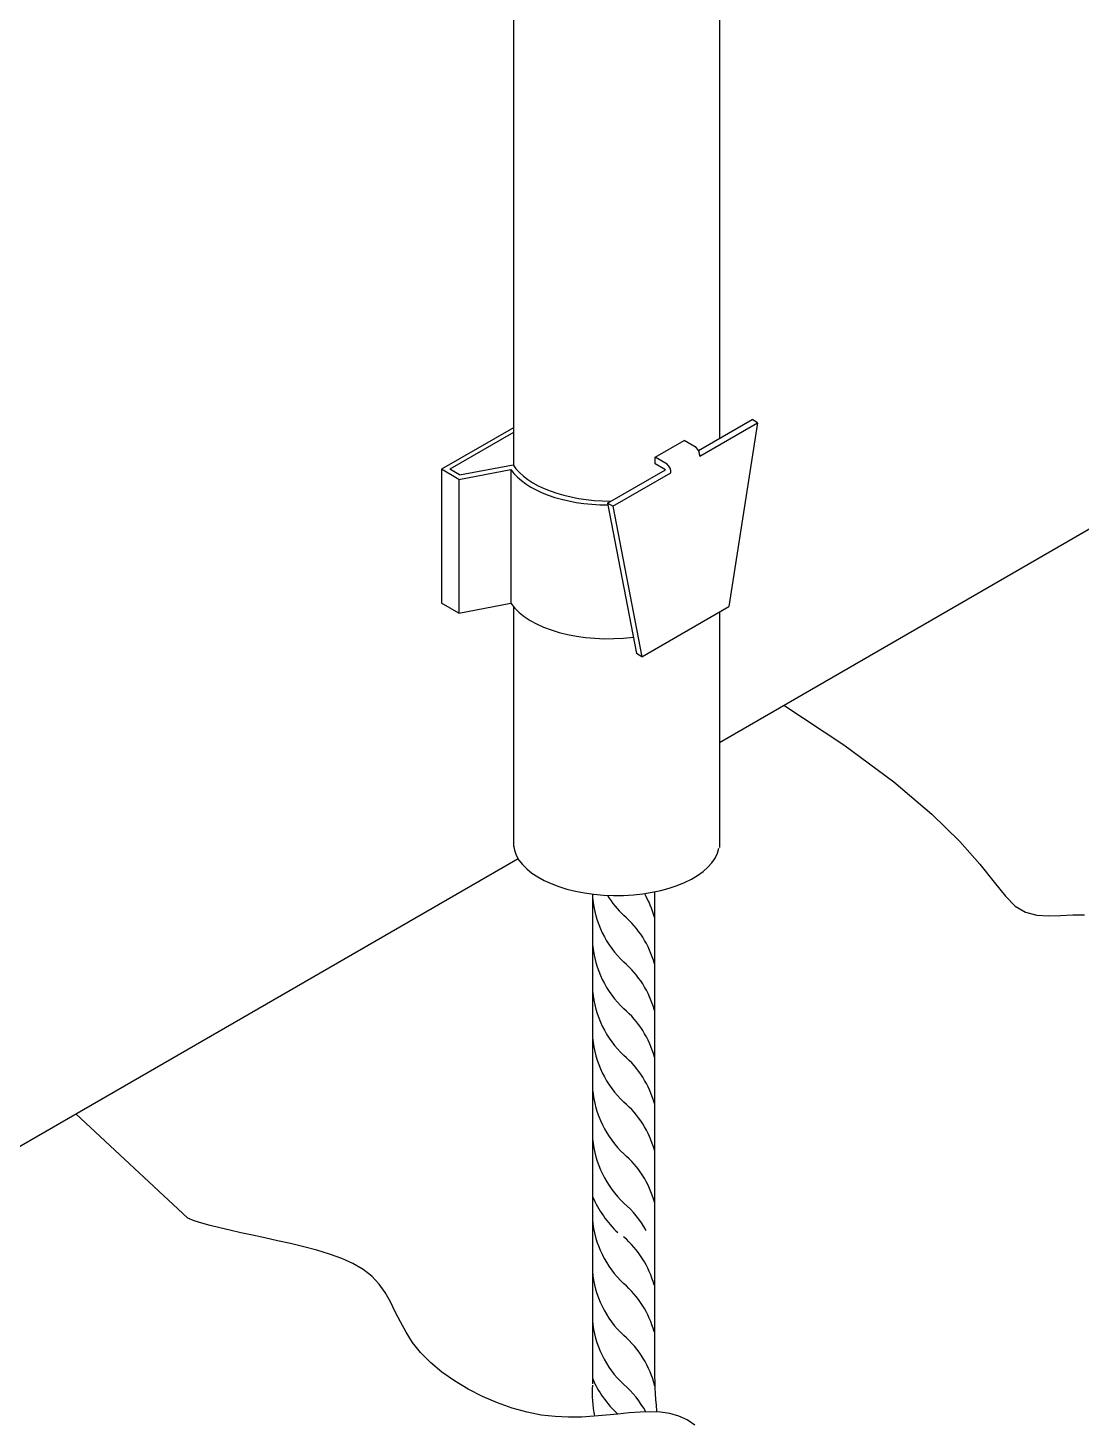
# Model space of a CAD drawing. Header units: millimetres. Extents: x -4973.8 to -4954.5, y -4694.7 to -4675.4.
# Drawn here: x -4968.253 to -4965.418, y -4686.159 to -4682.411 of the extents above; entities that cross this region are included whole.
import ezdxf

# ---------------------------------------------------------------- set-up
doc = ezdxf.new("R2010")
doc.units = ezdxf.units.MM
doc.header["$LTSCALE"] = 10
doc.layers.add('Termotécnica', color=7, linetype='Continuous')

msp = doc.modelspace()

# ---------------------------------------------------------------- linework, layer by layer
at = {"layer": 'Termotécnica', "color": 2}
for p, q in [((-4966.9462, -4682.1676), (-4966.9462, -4683.5876)), ((-4966.3919, -4682.1831), (-4966.3919, -4683.5165)), ((-4966.9462, -4683.9689), (-4966.9462, -4684.6147)), ((-4966.3919, -4683.9831), (-4966.3919, -4684.6173)), ((-4966.7333, -4684.7428), (-4966.7333, -4686.0612)), ((-4966.567, -4684.7374), (-4966.567, -4686.0094))]:
    msp.add_line(p, q, dxfattribs=at)
at = {"layer": 'Termotécnica', "color": 3}
for p, q in [((-4966.3919, -4684.3342), (-4964.3829, -4683.1743)), ((-4966.4478, -4683.5487), (-4966.3034, -4683.4654)), ((-4966.4449, -4683.5637), (-4966.2891, -4683.4737)), ((-4966.2891, -4683.4737), (-4966.367, -4683.9687)), ((-4966.2891, -4683.4737), (-4966.3034, -4683.4654)), ((-4966.9462, -4683.4872), (-4967.1402, -4683.5992)), ((-4966.9462, -4683.5002), (-4967.1177, -4683.5992)), ((-4966.5649, -4683.5669), (-4966.487, -4683.5219)), ((-4966.4543, -4683.5407), (-4966.487, -4683.5219)), ((-4967.0914, -4683.6143), (-4966.9472, -4683.5871)), ((-4966.5649, -4683.5844), (-4966.5649, -4683.5669)), ((-4966.5323, -4683.5857), (-4966.5649, -4683.5669)), ((-4966.5372, -4683.6004), (-4966.5649, -4683.5844)), ((-4966.4449, -4683.5637), (-4966.4449, -4683.5581)), ((-4967.0934, -4683.6262), (-4967.1402, -4683.5992)), ((-4967.1402, -4683.5992), (-4967.1402, -4683.9597)), ((-4967.0914, -4683.6143), (-4967.1177, -4683.5992)), ((-4967.0934, -4683.6262), (-4966.9532, -4683.5997)), ((-4967.0934, -4683.6262), (-4967.0934, -4683.9867)), ((-4966.9532, -4683.5997), (-4966.9532, -4683.9597)), ((-4966.6931, -4683.6904), (-4966.5372, -4683.6004)), ((-4966.6788, -4683.6987), (-4966.5229, -4683.6087)), ((-4966.6931, -4683.6904), (-4966.6152, -4684.0954)), ((-4966.6788, -4683.6987), (-4966.6931, -4683.6904)), ((-4966.6788, -4683.6987), (-4966.6008, -4684.1037)), ((-4967.0934, -4683.9867), (-4967.1402, -4683.9597)), ((-4967.0934, -4683.9862), (-4966.9532, -4683.9597)), ((-4966.6008, -4684.1037), (-4966.367, -4683.9687)), ((-4966.6008, -4684.1037), (-4966.6152, -4684.0954)), ((-4969.1966, -4685.9535), (-4966.9336, -4684.6469))]:
    msp.add_line(p, q, dxfattribs=at)
at = {"layer": 'Termotécnica', "color": 2}
for points in [[(-4966.2189, -4684.2343), (-4966.0571, -4684.3405), (-4965.922, -4684.4407), (-4965.8199, -4684.5273), (-4965.7448, -4684.6009), (-4965.6908, -4684.662), (-4965.652, -4684.711), (-4965.6223, -4684.7484), (-4965.5958, -4684.7748), (-4965.5677, -4684.791), (-4965.5374, -4684.7991), (-4965.5058, -4684.8014), (-4965.4734, -4684.8004), (-4965.4409, -4684.7985), (-4965.409, -4684.7981)], [(-4966.4583, -4686.1724), (-4966.4788, -4686.158), (-4966.5011, -4686.1478), (-4966.5251, -4686.1411), (-4966.5505, -4686.1375), (-4966.5774, -4686.1364), (-4966.6055, -4686.1373), (-4966.6348, -4686.1394), (-4966.6652, -4686.1424), (-4966.6967, -4686.1455), (-4966.7293, -4686.1484), (-4966.763, -4686.1503), (-4966.7979, -4686.1508), (-4966.834, -4686.1492), (-4966.8713, -4686.145), (-4966.9098, -4686.1377), (-4966.9495, -4686.1268), (-4966.9896, -4686.1126), (-4967.0294, -4686.0953), (-4967.0681, -4686.0754), (-4967.1049, -4686.0533), (-4967.139, -4686.0293), (-4967.1697, -4686.0038), (-4967.1961, -4685.9771), (-4967.2177, -4685.9496), (-4967.2355, -4685.9218), (-4967.2507, -4685.894), (-4967.2643, -4685.8668), (-4967.2776, -4685.8405), (-4967.2917, -4685.8156), (-4967.308, -4685.7925), (-4967.3274, -4685.7716), (-4967.351, -4685.7534), (-4967.3783, -4685.7375), (-4967.4086, -4685.7237), (-4967.4413, -4685.7116), (-4967.4756, -4685.7011), (-4967.5109, -4685.6918), (-4967.5465, -4685.6834), (-4967.5817, -4685.6757), (-4967.6158, -4685.6682), (-4967.6486, -4685.6611), (-4967.6799, -4685.6542), (-4967.7094, -4685.6474), (-4967.737, -4685.6409), (-4967.7624, -4685.6345), (-4967.7853, -4685.6281), (-4967.8056, -4685.6218), (-4967.8231, -4685.6154), (-4968.1246, -4685.3345)]]:
    msp.add_lwpolyline(points, dxfattribs=at)
at = {"layer": 'Termotécnica', "color": 3}
for centre in [(-4966.4708, -4683.5609), (-4966.5488, -4683.6059)]:
    msp.add_arc(centre, 0.026, 353.8298, 50.7305, dxfattribs=at)
at = {"layer": 'Termotécnica', "color": 1}
for centre, radius, start, end in [((-4966.4653, -4684.7295), 0.269, 184.9701, 226.899), ((-4966.4653, -4684.6039), 0.269, 212.0649, 226.899), ((-4966.8189, -4684.8729), 0.261, 15.1899, 30.091), ((-4966.8189, -4684.9985), 0.261, 15.1899, 49.4163), ((-4966.4653, -4684.8551), 0.269, 184.9701, 226.899), ((-4966.8189, -4685.1241), 0.261, 15.1899, 49.4163), ((-4966.4653, -4684.9806), 0.269, 184.9701, 226.899), ((-4966.8189, -4685.2496), 0.261, 15.1899, 49.4163), ((-4966.4653, -4685.1062), 0.269, 184.9701, 226.899), ((-4966.8189, -4685.3752), 0.261, 15.1899, 49.4163), ((-4966.4651, -4685.2459), 0.269, 184.9701, 226.899), ((-4966.8189, -4685.5008), 0.261, 15.1899, 49.4163), ((-4966.4651, -4685.378), 0.269, 184.9701, 226.899), ((-4966.8187, -4685.6404), 0.261, 15.1899, 49.4163), ((-4966.4729, -4685.4459), 0.2831, 203.0812, 227.2884), ((-4966.8187, -4685.7726), 0.261, 28.4371, 49.4163), ((-4966.4659, -4685.5947), 0.269, 184.9701, 226.899), ((-4966.8195, -4685.8637), 0.261, 15.1899, 49.4163), ((-4966.4658, -4685.7344), 0.269, 184.9701, 226.899), ((-4966.8195, -4685.9893), 0.261, 15.1899, 49.4163), ((-4966.4658, -4685.8665), 0.269, 184.9701, 226.899), ((-4966.8193, -4686.129), 0.261, 13.626, 49.4163), ((-4966.4735, -4685.9344), 0.2831, 203.0812, 227.2884), ((-4966.8193, -4686.2611), 0.261, 28.4371, 49.4163)]:
    msp.add_arc(centre, radius, start, end, dxfattribs=at)
at = {"layer": 'Termotécnica', "color": 2}
for centre, radius, start, end in [((-4965.2972, -4686.0094), 1.2698, 180, 185.6456), ((-4966.42, -4686.0842), 0.3145, 176.379, 191.7446)]:
    msp.add_arc(centre, radius, start, end, dxfattribs=at)
at = {"layer": 'Termotécnica', "color": 3}
for centre, major_axis, start_param, end_param in [((-4966.6836, -4683.5435), (-0.2772, 0), 0.313964, 1.566094), ((-4966.6909, -4683.554), (0.2772, 0), 3.471456, 4.707687), ((-4966.6909, -4683.914), (-0.2772, 0), 0.329863, 1.816391)]:
    msp.add_ellipse(centre, major_axis=major_axis, ratio=0.509483, start_param=start_param, end_param=end_param, dxfattribs=at)
at = {"layer": 'Termotécnica', "color": 2}
msp.add_ellipse((-4966.6691, -4684.6052), major_axis=(-0.2772, 0), ratio=0.509483, start_param=0.041919, end_param=3.044209, dxfattribs=at)

doc.saveas('drawing.dxf')
